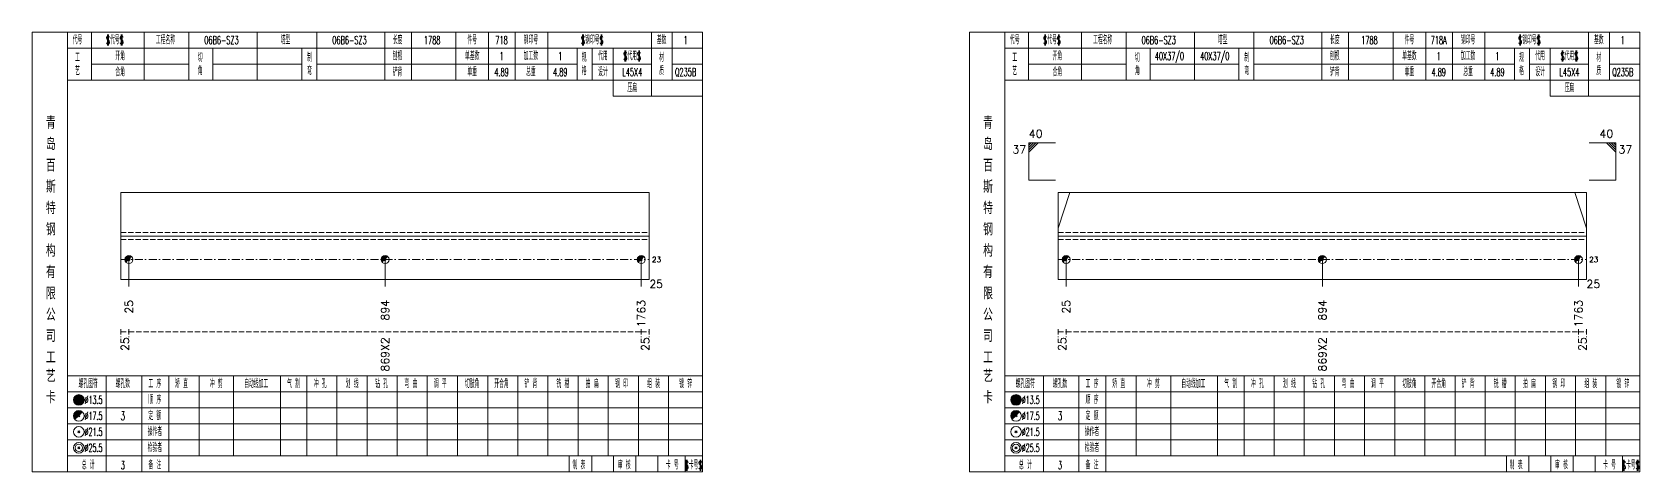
# Model space of a CAD drawing. Extents: x -533 to 8774, y 0 to 7979.
# Drawn here: x 703 to 1306, y 2689 to 2854 of the extents above; entities that cross this region are included whole.
import ezdxf
from ezdxf.enums import TextEntityAlignment as Align

# ---------------------------------------------------------------- set-up
doc = ezdxf.new("R2010")
doc.units = 0
doc.header["$MEASUREMENT"] = 0
doc.linetypes.add('一点画线', pattern=[5.2, 3, -1, 0.2, -1])
doc.linetypes.add('虚线', pattern=[2.75, 2, -0.75])
doc.layers.get('0').update_dxf_attribs({"linetype": 'CONTINUOUS', "lineweight": 25})
for name, color, linetype, lineweight in [('1', 7, 'CONTINUOUS', 25), ('4', 7, 'CONTINUOUS', 25), ('5', 7, 'CONTINUOUS', 25)]:
    doc.layers.add(name, color=color, linetype=linetype, lineweight=lineweight)
doc.styles.get("Standard").update_dxf_attribs({"font": 'simplex.shx', "width": 0.7, "height": 3, "bigfont": 'gbhzfs.shx'})

# ---------------------------------------------------------------- blocks, each defined once
blk = doc.blocks.new('孔17.5')
at = {"layer": '5', "color": 7, "linetype": 'Continuous', "lineweight": 0}
for p, q in [((-0.2, -0.2), (0.2, 0.2)), ((-0.2, 0.2), (0.2, -0.2))]:
    blk.add_line(p, q, dxfattribs=at)
at = {"layer": '5', "color": 7, "linetype": 'Continuous', "lineweight": 13}
blk.add_circle((0, 0), 1, dxfattribs=at)
for radius in [0.9, 0.8, 0.7, 0.6, 0.5, 0.4, 0.3, 0.2, 0.1]:
    blk.add_arc((0, 0), radius, 45, 225, dxfattribs=at)

msp = doc.modelspace()

# ---------------------------------------------------------------- linework, layer by layer
at = {"color": 7, "linetype": 'Continuous', "lineweight": 13}
for p, q in [((1076.5, 2812.56), (1086.5, 2812.56)), ((1076.5, 2798.56), (1076.5, 2812.56)), ((1077.38, 2812.56), (1076.5, 2811.68)), ((1078.25, 2812.56), (1076.5, 2810.81)), ((1079.12, 2812.56), (1076.5, 2809.93)), ((1080, 2812.56), (1076.5, 2809.06)), ((1296.6, 2812.56), (1286.6, 2812.56)), ((1293.1, 2812.56), (1296.6, 2809.06)), ((1293.97, 2812.56), (1296.6, 2809.93)), ((1294.85, 2812.56), (1296.6, 2810.81)), ((1295.72, 2812.56), (1296.6, 2811.68)), ((1296.6, 2798.56), (1296.6, 2812.56)), ((1076.5, 2798.56), (1086.5, 2798.56)), ((1296.6, 2798.56), (1286.6, 2798.56)), ((1087.5, 2780.46), (1091.93, 2793.89)), ((1285.6, 2780.46), (1281.17, 2793.89)), ((739.1, 2768.73), (739.1, 2758.56)), ((835.15, 2768.73), (835.15, 2758.56)), ((931.2, 2768.73), (931.2, 2758.56)), ((1090.5, 2768.73), (1090.5, 2758.56)), ((1186.55, 2768.73), (1186.55, 2758.56)), ((1282.6, 2768.73), (1282.6, 2758.56))]:
    msp.add_line(p, q, dxfattribs=at)
at = {"color": 7, "linetype": 'Continuous', "lineweight": 18}
for p, q in [((736.1, 2793.89), (736.1, 2761.23)), ((736.1, 2793.89), (934.2, 2793.89)), ((934.2, 2793.89), (934.2, 2761.23)), ((1087.5, 2793.89), (1087.5, 2761.23)), ((1087.5, 2793.89), (1285.6, 2793.89)), ((1285.6, 2793.89), (1285.6, 2761.23)), ((736.1, 2777.56), (934.2, 2777.56)), ((1087.5, 2777.56), (1285.6, 2777.56))]:
    msp.add_line(p, q, dxfattribs=at)
at = {"color": 1, "linetype": '虚线', "lineweight": 18}
for p, q in [((736.1, 2778.89), (934.2, 2778.89)), ((736.1, 2776.23), (934.2, 2776.23)), ((1087.5, 2778.89), (1285.6, 2778.89)), ((1087.5, 2776.23), (1285.6, 2776.23))]:
    msp.add_line(p, q, dxfattribs=at)
at = {"color": 3, "linetype": '一点画线', "lineweight": 13}
for p, q in [((736.1, 2768.73), (934.2, 2768.73)), ((1087.5, 2768.73), (1285.6, 2768.73))]:
    msp.add_line(p, q, dxfattribs=at)
at = {"color": 8, "linetype": '虚线', "lineweight": 9}
for p, q in [((736.1, 2742.56), (736.1, 2739.56)), ((736.1, 2741.56), (739.1, 2741.56)), ((739.1, 2742.56), (739.1, 2739.56)), ((739.1, 2742.56), (739.1, 2739.56)), ((739.1, 2741.56), (931.2, 2741.56)), ((931.2, 2742.56), (931.2, 2739.56)), ((931.2, 2742.56), (931.2, 2739.56)), ((931.2, 2741.56), (934.2, 2741.56)), ((934.2, 2742.56), (934.2, 2739.56)), ((1087.5, 2742.56), (1087.5, 2739.56)), ((1087.5, 2741.56), (1090.5, 2741.56)), ((1090.5, 2742.56), (1090.5, 2739.56)), ((1090.5, 2742.56), (1090.5, 2739.56)), ((1090.5, 2741.56), (1282.6, 2741.56)), ((1282.6, 2742.56), (1282.6, 2739.56)), ((1282.6, 2742.56), (1282.6, 2739.56)), ((1282.6, 2741.56), (1285.6, 2741.56)), ((1285.6, 2742.56), (1285.6, 2739.56))]:
    msp.add_line(p, q, dxfattribs=at)
at = {"layer": '1', "color": 7, "linetype": 'Continuous', "lineweight": 18}
for p, q in [((736.1, 2761.23), (934.2, 2761.23)), ((1087.5, 2761.23), (1285.6, 2761.23))]:
    msp.add_line(p, q, dxfattribs=at)
at = {"layer": '4', "color": 1, "linetype": 'Continuous', "lineweight": 18}
for p, q in [((716.1, 2689.06), (716.1, 2854.06)), ((725, 2836.06), (725, 2854.06)), ((744.8, 2836.06), (744.8, 2854.06)), ((761.6, 2836.06), (761.6, 2854.06)), ((787.2, 2836.06), (787.2, 2854.06)), ((809.5, 2836.06), (809.5, 2854.06)), ((835, 2836.06), (835, 2854.06)), ((845, 2836.06), (845, 2854.06)), ((861.7, 2836.06), (861.7, 2854.06)), ((873.9, 2836.06), (873.9, 2854.06)), ((883.9, 2836.06), (883.9, 2854.06)), ((896.1, 2836.06), (896.1, 2854.06)), ((935, 2830.06), (935, 2854.06)), ((942.8, 2836.06), (942.8, 2854.06)), ((1067.5, 2689.06), (1067.5, 2854.06)), ((1076.4, 2836.06), (1076.4, 2854.06)), ((1096.2, 2836.06), (1096.2, 2854.06)), ((1113, 2836.06), (1113, 2854.06)), ((1138.6, 2836.06), (1138.6, 2854.06)), ((1160.9, 2836.06), (1160.9, 2854.06)), ((1186.4, 2836.06), (1186.4, 2854.06)), ((1196.4, 2836.06), (1196.4, 2854.06)), ((1213.1, 2836.06), (1213.1, 2854.06)), ((1225.3, 2836.06), (1225.3, 2854.06)), ((1235.3, 2836.06), (1235.3, 2854.06)), ((1247.5, 2836.06), (1247.5, 2854.06)), ((1286.4, 2830.06), (1286.4, 2854.06)), ((1294.2, 2836.06), (1294.2, 2854.06)), ((716.1, 2848.06), (954.2, 2848.06)), ((770.6, 2836.06), (770.6, 2848.06)), ((803.9, 2836.06), (803.9, 2848.06)), ((907.2, 2836.06), (907.2, 2848.06)), ((912.8, 2836.06), (912.8, 2848.06)), ((920.6, 2830.06), (920.6, 2848.06)), ((1067.5, 2848.06), (1305.6, 2848.06)), ((1122, 2836.06), (1122, 2848.06)), ((1155.3, 2836.06), (1155.3, 2848.06)), ((1258.6, 2836.06), (1258.6, 2848.06)), ((1264.2, 2836.06), (1264.2, 2848.06)), ((1272, 2830.06), (1272, 2848.06)), ((725, 2842.06), (761.6, 2842.06)), ((770.6, 2842.06), (803.9, 2842.06)), ((809.5, 2842.06), (907.2, 2842.06)), ((912.8, 2842.06), (935, 2842.06)), ((942.8, 2842.06), (954.2, 2842.06)), ((1076.4, 2842.06), (1113, 2842.06)), ((1122, 2842.06), (1155.3, 2842.06)), ((1160.9, 2842.06), (1258.6, 2842.06)), ((1264.2, 2842.06), (1286.4, 2842.06)), ((1294.2, 2842.06), (1305.6, 2842.06)), ((716.1, 2836.06), (954.2, 2836.06)), ((1067.5, 2836.06), (1305.6, 2836.06)), ((920.6, 2830.06), (954.2, 2830.06)), ((1272, 2830.06), (1305.6, 2830.06)), ((716.1, 2725.06), (954.2, 2725.06)), ((730.6, 2689.06), (730.6, 2725.06)), ((743.9, 2689.06), (743.9, 2725.06)), ((754, 2689.06), (754, 2725.06)), ((765.4, 2695.06), (765.4, 2725.06)), ((778.3, 2695.06), (778.3, 2725.06)), ((795.9, 2695.06), (795.9, 2725.06)), ((805.8, 2695.06), (805.8, 2725.06)), ((817.1, 2695.06), (817.1, 2725.06)), ((828.4, 2695.06), (828.4, 2725.06)), ((839.7, 2695.06), (839.7, 2725.06)), ((850.9, 2695.06), (850.9, 2725.06)), ((862.3, 2695.06), (862.3, 2725.06)), ((873.6, 2695.06), (873.6, 2725.06)), ((884.9, 2695.06), (884.9, 2725.06)), ((896.2, 2695.06), (896.2, 2725.06)), ((907.5, 2695.06), (907.5, 2725.06)), ((918.8, 2695.06), (918.8, 2725.06)), ((930.1, 2695.06), (930.1, 2725.06)), ((941.4, 2695.06), (941.4, 2725.06)), ((1067.5, 2725.06), (1305.6, 2725.06)), ((1082, 2689.06), (1082, 2725.06)), ((1095.3, 2689.06), (1095.3, 2725.06)), ((1105.4, 2689.06), (1105.4, 2725.06)), ((1116.8, 2695.06), (1116.8, 2725.06)), ((1129.7, 2695.06), (1129.7, 2725.06)), ((1147.3, 2695.06), (1147.3, 2725.06)), ((1157.2, 2695.06), (1157.2, 2725.06)), ((1168.5, 2695.06), (1168.5, 2725.06)), ((1179.8, 2695.06), (1179.8, 2725.06)), ((1191.1, 2695.06), (1191.1, 2725.06)), ((1202.3, 2695.06), (1202.3, 2725.06)), ((1213.7, 2695.06), (1213.7, 2725.06)), ((1225, 2695.06), (1225, 2725.06)), ((1236.3, 2695.06), (1236.3, 2725.06)), ((1247.6, 2695.06), (1247.6, 2725.06)), ((1258.9, 2695.06), (1258.9, 2725.06)), ((1270.2, 2695.06), (1270.2, 2725.06)), ((1281.5, 2695.06), (1281.5, 2725.06)), ((1292.8, 2695.06), (1292.8, 2725.06)), ((716.1, 2719.06), (954.2, 2719.06)), ((1067.5, 2719.06), (1305.6, 2719.06)), ((716.1, 2713.06), (954.2, 2713.06)), ((1067.5, 2713.06), (1305.6, 2713.06)), ((716.1, 2707.06), (954.2, 2707.06)), ((1067.5, 2707.06), (1305.6, 2707.06)), ((716.1, 2701.06), (954.2, 2701.06)), ((1067.5, 2701.06), (1305.6, 2701.06)), ((716.1, 2695.06), (954.2, 2695.06)), ((904.2, 2689.06), (904.2, 2695.06)), ((912.6, 2689.06), (912.6, 2695.06)), ((920.8, 2689.06), (920.8, 2695.06)), ((929.2, 2689.06), (929.2, 2695.06)), ((937.4, 2689.06), (937.4, 2695.06)), ((947.7, 2689.06), (947.7, 2695.06)), ((1067.5, 2695.06), (1305.6, 2695.06)), ((1255.6, 2689.06), (1255.6, 2695.06)), ((1264, 2689.06), (1264, 2695.06)), ((1272.2, 2689.06), (1272.2, 2695.06)), ((1280.6, 2689.06), (1280.6, 2695.06)), ((1288.8, 2689.06), (1288.8, 2695.06)), ((1299.1, 2689.06), (1299.1, 2695.06))]:
    msp.add_line(p, q, dxfattribs=at)
at = {"layer": '4', "color": 7, "linetype": 'Continuous', "lineweight": 13}
for p, q in [((720.1, 2715.86), (720.5, 2716.26)), ((720.5, 2715.86), (720.1, 2716.26)), ((1071.5, 2715.86), (1071.9, 2716.26)), ((1071.9, 2715.86), (1071.5, 2716.26)), ((719.9, 2703.66), (720.7, 2704.46)), ((720.7, 2703.66), (719.9, 2704.46)), ((1071.3, 2703.66), (1072.1, 2704.46)), ((1072.1, 2703.66), (1071.3, 2704.46)), ((719.9, 2697.66), (720.7, 2698.46)), ((720.7, 2697.66), (719.9, 2698.46)), ((1071.3, 2697.66), (1072.1, 2698.46)), ((1072.1, 2697.66), (1071.3, 2698.46))]:
    msp.add_line(p, q, dxfattribs=at)
at = {"layer": '4', "color": 7, "linetype": 'Continuous', "lineweight": 0}
for p, q in [((719.9, 2709.66), (720.7, 2710.46)), ((719.9, 2710.46), (720.7, 2709.66)), ((1071.3, 2709.66), (1072.1, 2710.46)), ((1071.3, 2710.46), (1072.1, 2709.66))]:
    msp.add_line(p, q, dxfattribs=at)
at = {"layer": '4', "color": 1, "linetype": 'Continuous', "lineweight": 18}
for points in [[(702.8, 2854.06), (702.8, 2689.06), (954.2, 2689.06), (954.2, 2854.06)], [(1054.2, 2854.06), (1054.2, 2689.06), (1305.6, 2689.06), (1305.6, 2854.06)]]:
    msp.add_lwpolyline(points, close=True, dxfattribs=at)
at = {"layer": '4', "color": 7, "linetype": 'Continuous', "lineweight": 13}
for centre, radius in [((720.3, 2716.06), 2), ((720.3, 2716.06), 1.8), ((720.3, 2716.06), 1.6), ((720.3, 2716.06), 1.4), ((720.3, 2716.06), 1.2), ((720.3, 2716.06), 1), ((720.3, 2716.06), 0.8), ((720.3, 2716.06), 0.6), ((720.3, 2716.06), 0.4), ((720.3, 2716.06), 0.2), ((1071.7, 2716.06), 2), ((1071.7, 2716.06), 1.8), ((1071.7, 2716.06), 1.6), ((1071.7, 2716.06), 1.4), ((1071.7, 2716.06), 1.2), ((1071.7, 2716.06), 1), ((1071.7, 2716.06), 0.8), ((1071.7, 2716.06), 0.6), ((1071.7, 2716.06), 0.4), ((1071.7, 2716.06), 0.2), ((720.3, 2710.06), 2), ((1071.7, 2710.06), 2), ((720.3, 2704.06), 2), ((1071.7, 2704.06), 2), ((720.3, 2698.06), 2), ((720.3, 2698.06), 1.4), ((1071.7, 2698.06), 2), ((1071.7, 2698.06), 1.4)]:
    msp.add_circle(centre, radius, dxfattribs=at)
for centre, radius in [((720.3, 2710.06), 1.8), ((720.3, 2710.06), 1.6), ((720.3, 2710.06), 1.4), ((720.3, 2710.06), 1.2), ((720.3, 2710.06), 1), ((720.3, 2710.06), 0.8), ((720.3, 2710.06), 0.6), ((720.3, 2710.06), 0.4), ((720.3, 2710.06), 0.2), ((1071.7, 2710.06), 1.8), ((1071.7, 2710.06), 1.6), ((1071.7, 2710.06), 1.4), ((1071.7, 2710.06), 1.2), ((1071.7, 2710.06), 1), ((1071.7, 2710.06), 0.8), ((1071.7, 2710.06), 0.6), ((1071.7, 2710.06), 0.4), ((1071.7, 2710.06), 0.2)]:
    msp.add_arc(centre, radius, 45, 225, dxfattribs=at)

# ---------------------------------------------------------------- block references
at = {"layer": '1', "color": 7, "linetype": 'Continuous', "lineweight": 13, "xscale": 1.5, "yscale": 1.5, "zscale": 1.5}
for p in [(739.1, 2768.73), (835.15, 2768.73), (931.2, 2768.73), (1090.5, 2768.73), (1186.55, 2768.73), (1282.6, 2768.73)]:
    msp.add_blockref('孔17.5', p, dxfattribs=at)

# ---------------------------------------------------------------- texts
at = {"color": 7, "linetype": 'Continuous', "lineweight": 13}
msp.add_text('40', height=3, dxfattribs=at).set_placement((1076.5, 2813.56), align=Align.BOTTOM_LEFT)
msp.add_text('40', height=3, dxfattribs=at).set_placement((1295.6, 2813.56), align=Align.BOTTOM_RIGHT)
msp.add_text('37', height=3, dxfattribs=at).set_placement((1075.5, 2811.56), align=Align.TOP_RIGHT)
msp.add_text('37', height=3, dxfattribs=at).set_placement((1297.6, 2811.56), align=Align.TOP_LEFT)
for p in [(935.2, 2768.73), (1286.6, 2768.73)]:
    msp.add_text('23', height=2, dxfattribs=at).set_placement(p, align=Align.MIDDLE_LEFT)
at = {"color": 8, "linetype": 'Continuous', "lineweight": 9}
for s, p in [('25', (737.6, 2739.56)), ('869X2', (835.15, 2739.56)), ('25', (932.7, 2739.56)), ('25', (1089, 2739.56)), ('869X2', (1186.55, 2739.56)), ('25', (1284.1, 2739.56))]:
    msp.add_text(s, height=3, rotation=90, dxfattribs=at).set_placement(p, align=Align.MIDDLE_RIGHT)
at = {"layer": '1', "color": 7, "linetype": 'Continuous', "lineweight": 13}
for p in [(934.2, 2759.56), (1285.6, 2759.56)]:
    msp.add_text('25', height=3, dxfattribs=at).set_placement(p, align=Align.MIDDLE_LEFT)
for s, p in [('25', (739.1, 2753.56)), ('894', (835.15, 2753.56)), ('1763', (931.2, 2753.56)), ('25', (1090.5, 2753.56)), ('894', (1186.55, 2753.56)), ('1763', (1282.6, 2753.56))]:
    msp.add_text(s, height=3, rotation=90, dxfattribs=at).set_placement(p, align=Align.MIDDLE_RIGHT)
at = {"layer": '4', "color": 1, "linetype": 'Continuous', "lineweight": 13}
for s, height, width, p in [('代号', 3, 0.6, (719.8, 2851.06)), ('$代号$', 3, 0.6, (733.8, 2851.06)), ('工程名称', 3, 0.6, (752.8, 2851.06)), ('06B6-SZ3', 3, 0.6, (773.8, 2851.06)), ('塔型', 3, 0.6, (797.8, 2851.06)), ('06B6-SZ3', 3, 0.6, (821.8, 2851.06)), ('长度', 3, 0.6, (839.8, 2851.06)), ('1788', 3, 0.6, (852.8, 2851.06)), ('件号', 3, 0.6, (867.8, 2851.06)), ('718', 3, 0.6, (878.8, 2851.06)), ('钢印号', 3, 0.6, (889.8, 2851.06)), ('$钢印号$', 3, 0.6, (912.8, 2851.06)), ('基数', 3, 0.6, (938.8, 2851.06)), ('1', 3, 0.6, (947.8, 2851.06)), ('代号', 3, 0.6, (1071.2, 2851.06)), ('$代号$', 3, 0.6, (1085.2, 2851.06)), ('工程名称', 3, 0.6, (1104.2, 2851.06)), ('06B6-SZ3', 3, 0.6, (1125.2, 2851.06)), ('塔型', 3, 0.6, (1149.2, 2851.06)), ('06B6-SZ3', 3, 0.6, (1173.2, 2851.06)), ('长度', 3, 0.6, (1191.2, 2851.06)), ('1788', 3, 0.6, (1204.2, 2851.06)), ('件号', 3, 0.6, (1219.2, 2851.06)), ('718A', 3, 0.6, (1230.2, 2851.06)), ('钢印号', 3, 0.6, (1241.2, 2851.06)), ('$钢印号$', 3, 0.6, (1264.2, 2851.06)), ('基数', 3, 0.6, (1290.2, 2851.06)), ('1', 3, 0.6, (1299.2, 2851.06)), ('工', 3, 0.6, (719.8, 2844.46)), ('开角', 3, 0.6, (735.8, 2845.06)), ('切', 3, 0.6, (765.8, 2844.46)), ('制', 3, 0.6, (806.8, 2844.46)), ('刨根', 3, 0.6, (839.8, 2845.06)), ('单基数', 3, 0.6, (867.8, 2845.06)), ('1', 3, 0.6, (878.8, 2845.06)), ('加工数', 3, 0.6, (889.8, 2845.06)), ('1', 3, 0.6, (900.8, 2845.06)), ('规', 3, 0.6, (909.8, 2844.46)), ('代用', 3, 0.6, (916.8, 2845.06)), ('$代用$', 3, 0.6, (927.8, 2845.06)), ('材', 3, 0.6, (938.8, 2844.46)), ('工', 3, 0.6, (1071.2, 2844.46)), ('开角', 3, 0.6, (1087.2, 2845.06)), ('切', 3, 0.6, (1117.2, 2844.46)), ('40X37/0', 3, 0.6, (1129.2, 2845.06)), ('40X37/0', 3, 0.6, (1146.2, 2845.06)), ('制', 3, 0.6, (1158.2, 2844.46)), ('刨根', 3, 0.6, (1191.2, 2845.06)), ('单基数', 3, 0.6, (1219.2, 2845.06)), ('1', 3, 0.6, (1230.2, 2845.06)), ('加工数', 3, 0.6, (1241.2, 2845.06)), ('1', 3, 0.6, (1252.2, 2845.06)), ('规', 3, 0.6, (1261.2, 2844.46)), ('代用', 3, 0.6, (1268.2, 2845.06)), ('$代用$', 3, 0.6, (1279.2, 2845.06)), ('材', 3, 0.6, (1290.2, 2844.46)), ('艺', 3, 0.6, (719.8, 2839.46)), ('合角', 3, 0.6, (735.8, 2839.06)), ('角', 3, 0.6, (765.8, 2839.46)), ('弯', 3, 0.6, (806.8, 2839.46)), ('铲背', 3, 0.6, (839.8, 2839.06)), ('单重', 3, 0.6, (867.8, 2839.06)), ('4.89', 3, 0.6, (878.8, 2839.06)), ('总重', 3, 0.6, (889.8, 2839.06)), ('4.89', 3, 0.6, (900.8, 2839.06)), ('格', 3, 0.6, (909.8, 2839.46)), ('设计', 3, 0.6, (916.8, 2839.06)), ('L45X4', 3, 0.6, (927.8, 2839.06)), ('质', 3, 0.6, (938.8, 2839.46)), ('Q235B', 3, 0.6, (947.8, 2839.06)), ('艺', 3, 0.6, (1071.2, 2839.46)), ('合角', 3, 0.6, (1087.2, 2839.06)), ('角', 3, 0.6, (1117.2, 2839.46)), ('弯', 3, 0.6, (1158.2, 2839.46)), ('铲背', 3, 0.6, (1191.2, 2839.06)), ('单重', 3, 0.6, (1219.2, 2839.06)), ('4.89', 3, 0.6, (1230.2, 2839.06)), ('总重', 3, 0.6, (1241.2, 2839.06)), ('4.89', 3, 0.6, (1252.2, 2839.06)), ('格', 3, 0.6, (1261.2, 2839.46)), ('设计', 3, 0.6, (1268.2, 2839.06)), ('L45X4', 3, 0.6, (1279.2, 2839.06)), ('质', 3, 0.6, (1290.2, 2839.46)), ('Q235B', 3, 0.6, (1299.2, 2839.06)), ('压扁', 3, 0.6, (927.8, 2833.06)), ('压扁', 3, 0.6, (1279.2, 2833.06)), ('青', 4.6, 0.8, (709.8, 2820.06)), ('青', 4.6, 0.8, (1061.2, 2820.06)), ('岛', 4.6, 0.8, (709.8, 2812.06)), ('岛', 4.6, 0.8, (1061.2, 2812.06)), ('百', 4.6, 0.8, (709.8, 2804.06)), ('百', 4.6, 0.8, (1061.2, 2804.06)), ('斯', 4.6, 0.8, (709.8, 2796.06)), ('斯', 4.6, 0.8, (1061.2, 2796.06)), ('特', 4.6, 0.8, (709.8, 2788.06)), ('特', 4.6, 0.8, (1061.2, 2788.06)), ('钢', 4.6, 0.8, (709.8, 2780.06)), ('钢', 4.6, 0.8, (1061.2, 2780.06)), ('构', 4.6, 0.8, (709.8, 2772.06)), ('构', 4.6, 0.8, (1061.2, 2772.06)), ('有', 4.6, 0.8, (709.8, 2764.06)), ('有', 4.6, 0.8, (1061.2, 2764.06)), ('限', 4.6, 0.8, (709.8, 2756.06)), ('限', 4.6, 0.8, (1061.2, 2756.06)), ('公', 4.6, 0.8, (709.8, 2748.06)), ('公', 4.6, 0.8, (1061.2, 2748.06)), ('司', 4.6, 0.8, (709.8, 2740.06)), ('司', 4.6, 0.8, (1061.2, 2740.06)), ('工', 4.6, 0.8, (709.8, 2732.06)), ('工', 4.6, 0.8, (1061.2, 2732.06)), ('艺', 4.6, 0.8, (709.8, 2725.06)), ('艺', 4.6, 0.8, (1061.2, 2725.06)), ('卡', 4.6, 0.8, (709.8, 2717.06)), ('螺孔图符', 3, 0.6, (723.8, 2722.06)), ('螺孔数', 3, 0.6, (736.8, 2722.06)), ('工 序', 3, 0.6, (748.8, 2722.06)), ('矫 直', 3, 0.6, (758.8, 2722.06)), ('冲 剪', 3, 0.6, (771.8, 2722.06)), ('自动线加工', 3, 0.6, (786.8, 2722.06)), ('气 割', 3, 0.6, (800.8, 2722.06)), ('冲 孔', 3, 0.6, (810.8, 2722.06)), ('划 线', 3, 0.6, (822.8, 2722.06)), ('钻 孔', 3, 0.6, (833.8, 2722.06)), ('弯 曲', 3, 0.6, (844.8, 2722.06)), ('调 平', 3, 0.6, (855.8, 2722.06)), ('切肢角', 3, 0.6, (867.8, 2722.06)), ('开合角', 3, 0.6, (878.8, 2722.06)), ('铲 背', 3, 0.6, (889.8, 2722.06)), ('铣 槽', 3, 0.6, (901.8, 2722.06)), ('拍 扁', 3, 0.6, (912.8, 2722.06)), ('钢 印', 3, 0.6, (923.8, 2722.06)), ('组 装', 3, 0.6, (935.8, 2722.06)), ('镀 锌', 3, 0.6, (947.8, 2722.06)), ('卡', 4.6, 0.8, (1061.2, 2717.06)), ('螺孔图符', 3, 0.6, (1075.2, 2722.06)), ('螺孔数', 3, 0.6, (1088.2, 2722.06)), ('工 序', 3, 0.6, (1100.2, 2722.06)), ('矫 直', 3, 0.6, (1110.2, 2722.06)), ('冲 剪', 3, 0.6, (1123.2, 2722.06)), ('自动线加工', 3, 0.6, (1138.2, 2722.06)), ('气 割', 3, 0.6, (1152.2, 2722.06)), ('冲 孔', 3, 0.6, (1162.2, 2722.06)), ('划 线', 3, 0.6, (1174.2, 2722.06)), ('钻 孔', 3, 0.6, (1185.2, 2722.06)), ('弯 曲', 3, 0.6, (1196.2, 2722.06)), ('调 平', 3, 0.6, (1207.2, 2722.06)), ('切肢角', 3, 0.6, (1219.2, 2722.06)), ('开合角', 3, 0.6, (1230.2, 2722.06)), ('铲 背', 3, 0.6, (1241.2, 2722.06)), ('铣 槽', 3, 0.6, (1253.2, 2722.06)), ('拍 扁', 3, 0.6, (1264.2, 2722.06)), ('钢 印', 3, 0.6, (1275.2, 2722.06)), ('组 装', 3, 0.6, (1287.2, 2722.06)), ('镀 锌', 3, 0.6, (1299.2, 2722.06)), ('%%C13.5', 3, 0.5, (725.8, 2716.06)), ('顺 序', 3, 0.6, (748.8, 2716.06)), ('%%C13.5', 3, 0.5, (1077.2, 2716.06)), ('顺 序', 3, 0.6, (1100.2, 2716.06)), ('%%C17.5', 3, 0.5, (725.8, 2710.06)), ('3', 3.2, 0.6, (736.8, 2710.06)), ('定 额', 3, 0.6, (748.8, 2710.06)), ('%%C17.5', 3, 0.5, (1077.2, 2710.06)), ('3', 3.2, 0.6, (1088.2, 2710.06)), ('定 额', 3, 0.6, (1100.2, 2710.06)), ('%%C21.5', 3, 0.5, (725.8, 2704.06)), ('操作者', 3, 0.6, (748.8, 2704.06)), ('%%C21.5', 3, 0.5, (1077.2, 2704.06)), ('操作者', 3, 0.6, (1100.2, 2704.06)), ('%%C25.5', 3, 0.5, (725.8, 2698.06)), ('检验者', 3, 0.6, (748.8, 2698.06)), ('%%C25.5', 3, 0.5, (1077.2, 2698.06)), ('检验者', 3, 0.6, (1100.2, 2698.06)), ('总 计', 3, 0.6, (723.8, 2691.56)), ('3', 3, 0.6, (736.8, 2691.56)), ('备 注', 3, 0.6, (748.8, 2691.56)), ('制 表', 3, 0.6, (907.8, 2691.56)), ('审 核', 3, 0.6, (924.8, 2691.56)), ('卡 号', 3, 0.6, (942.8, 2691.56)), ('$卡号$', 3, 0.6, (950.8, 2691.56)), ('总 计', 3, 0.6, (1075.2, 2691.56)), ('3', 3, 0.6, (1088.2, 2691.56)), ('备 注', 3, 0.6, (1100.2, 2691.56)), ('制 表', 3, 0.6, (1259.2, 2691.56)), ('审 核', 3, 0.6, (1276.2, 2691.56)), ('卡 号', 3, 0.6, (1294.2, 2691.56)), ('$卡号$', 3, 0.6, (1302.2, 2691.56))]:
    msp.add_text(s, height=height, dxfattribs=dict(at, width=width)).set_placement(p, align=Align.MIDDLE_CENTER)

doc.saveas('drawing.dxf')
